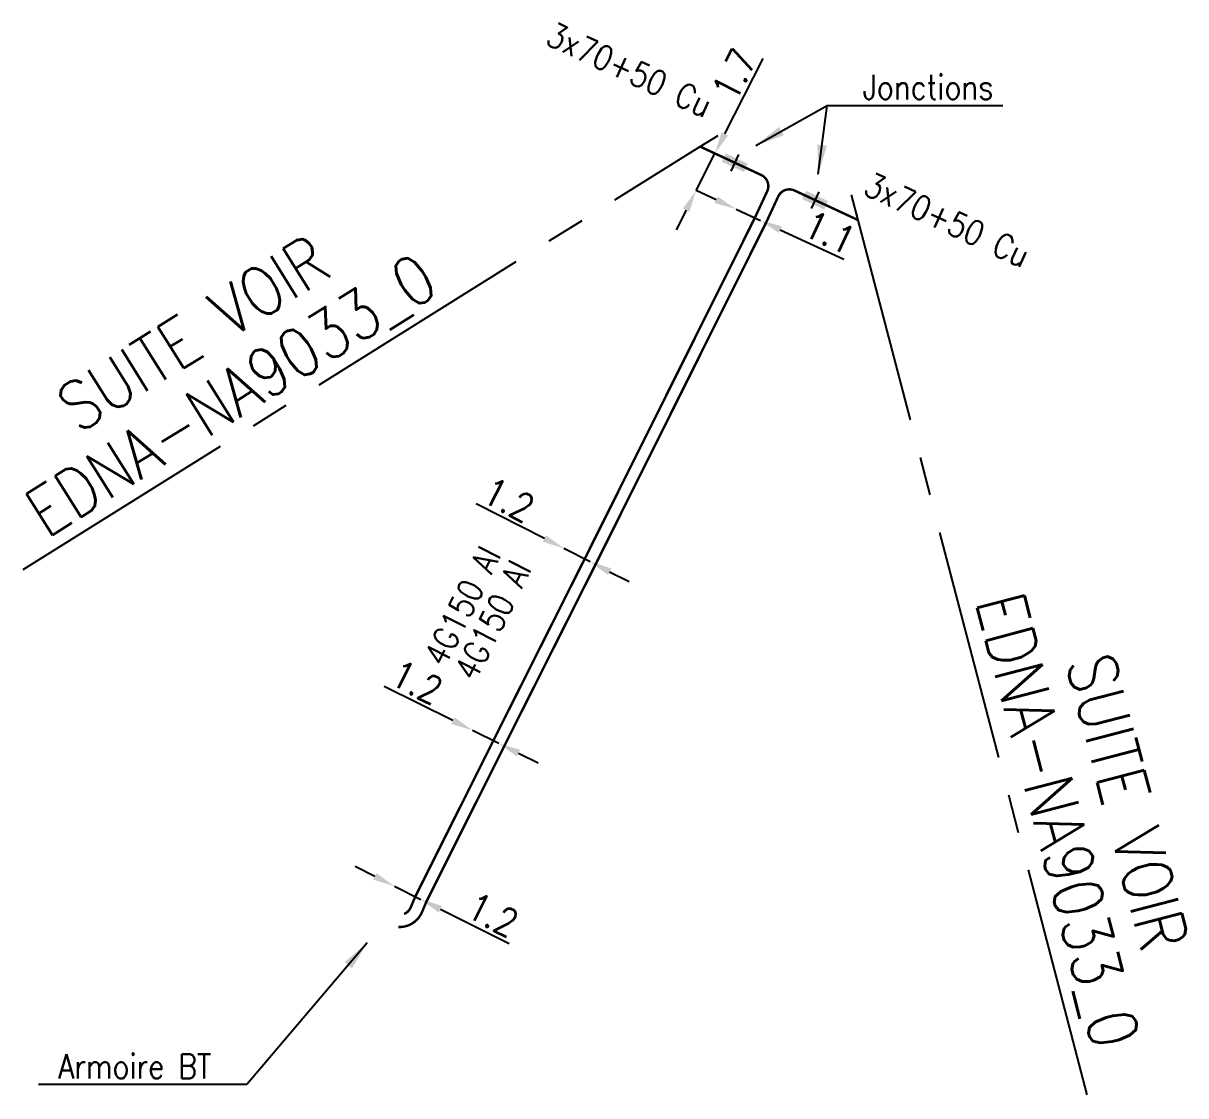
# Model space of a CAD drawing. Header units: millimetres. Extents: x 185001 to 186000, y 126997 to 128000.
# Drawn here: x 185258.83 to 185306.45, y 127187.69 to 127231.61 of the extents above; entities that cross this region are included whole.
import ezdxf
from ezdxf.enums import TextEntityAlignment as Align

# ---------------------------------------------------------------- set-up
doc = ezdxf.new("R2010")
doc.units = ezdxf.units.MM
doc.header["$PDMODE"] = 34
for name, pattern in [('B_ST_Al', [2000, 1000, 1000]), ('B_ST_Cu', [2000, 1000, 1000]), ('CENTER2', [28.575, 19.05, -3.175, 3.175, -3.175])]:
    doc.linetypes.add(name, pattern=pattern)
doc.layers.get('0').update_dxf_attribs({"linetype": 'CONTINUOUS'})
doc.layers.get('Defpoints').update_dxf_attribs({"linetype": 'CONTINUOUS'})
for name, color, linetype in [('B_110', 1, 'CONTINUOUS'), ('B_300', 7, 'CONTINUOUS'), ('B_930', 7, 'CONTINUOUS')]:
    doc.layers.add(name, color=color, linetype=linetype)
doc.styles.get("Standard").update_dxf_attribs({"font": 'romans.shx', "width": 0.85})
doc.dimstyles.get("Standard").update_dxf_attribs({"dimtxt": 1.5, "dimasz": 1.2, "dimexe": 0.625, "dimexo": 0.625, "dimgap": 0.25, "dimtad": 1, "dimdec": 1, "dimzin": 0, "dimdsep": 46, "dimtxsty": 'Standard', "dimcen": -0.5, "dimadec": 0, "dimazin": 0, "dimtfac": 1, "dimtdec": 1, "dimtmove": 0, "dimatfit": 3, "dimfxl": 0, "dimtolj": 1, "dimtzin": 0, "dimarcsym": 0})

# ---------------------------------------------------------------- blocks, each defined once
blk = doc.blocks.new('*D660')
at = {"layer": 'B_110', "color": 0, "linetype": 'Continuous', "lineweight": -2, "transparency": 16777216}
for p, q in [((185273.237, 127196.669), (185272.432, 127197.072)), ((185274.042, 127196.267), (185275.116, 127195.73)), ((185275.921, 127195.328), (185278.731, 127193.923))]:
    blk.add_line(p, q, dxfattribs=at)
at = {"layer": 'B_110', "color": 0, "linetype": 'Continuous', "transparency": 16777216}
for points in [[(185273.304, 127196.804), (185273.17, 127196.535), (185274.042, 127196.267)], [(185275.988, 127195.462), (185275.853, 127195.194), (185275.116, 127195.73)]]:
    blk.add_solid(points, dxfattribs=at)
at = {"layer": 'Defpoints', "color": 0, "linetype": 'Continuous', "transparency": 16777216}
for p in [(185274.042, 127196.267), (185274.042, 127196.267), (185275.116, 127195.73)]:
    blk.add_point(p, dxfattribs=at)
at = {"layer": 'B_110', "color": 0, "linetype": 'Continuous', "transparency": 16777216, "insert": (185278.064, 127195.095), "char_height": 1.125, "attachment_point": 5, "rotation": 333.4346}
blk.add_mtext('\\A1;1.2', dxfattribs=at)
blk = doc.blocks.new('*D661')
at = {"layer": 'B_110', "color": 0, "linetype": 'Continuous', "lineweight": -2, "transparency": 16777216}
for p, q in [((185276.431, 127203.051), (185273.617, 127204.449)), ((185278.312, 127202.117), (185277.237, 127202.651)), ((185279.118, 127201.716), (185279.924, 127201.316))]:
    blk.add_line(p, q, dxfattribs=at)
at = {"layer": 'B_110', "color": 0, "linetype": 'Continuous', "transparency": 16777216}
for points in [[(185276.498, 127203.185), (185276.364, 127202.917), (185277.237, 127202.651)], [(185279.185, 127201.85), (185279.051, 127201.582), (185278.312, 127202.117)]]:
    blk.add_solid(points, dxfattribs=at)
at = {"layer": 'Defpoints', "color": 0, "linetype": 'Continuous', "transparency": 16777216}
for p in [(185277.237, 127202.651), (185277.237, 127202.651), (185278.312, 127202.117)]:
    blk.add_point(p, dxfattribs=at)
at = {"layer": 'B_110', "color": 0, "linetype": 'Continuous', "transparency": 16777216, "insert": (185274.955, 127204.622), "char_height": 1.125, "attachment_point": 5, "rotation": 333.5793}
blk.add_mtext('\\A1;1.2', dxfattribs=at)
blk = doc.blocks.new('*D662')
at = {"layer": 'B_110', "color": 0, "linetype": 'Continuous', "lineweight": -2, "transparency": 16777216}
for p, q in [((185280.18, 127210.507), (185277.379, 127211.931)), ((185282.052, 127209.556), (185280.982, 127210.1)), ((185282.854, 127209.148), (185283.657, 127208.74))]:
    blk.add_line(p, q, dxfattribs=at)
at = {"layer": 'B_110', "color": 0, "linetype": 'Continuous', "transparency": 16777216}
for points in [[(185280.248, 127210.641), (185280.112, 127210.374), (185280.982, 127210.1)], [(185282.922, 127209.282), (185282.786, 127209.014), (185282.052, 127209.556)]]:
    blk.add_solid(points, dxfattribs=at)
at = {"layer": 'Defpoints', "color": 0, "linetype": 'Continuous', "transparency": 16777216}
for p in [(185280.982, 127210.1), (185280.982, 127210.1), (185282.052, 127209.556)]:
    blk.add_point(p, dxfattribs=at)
at = {"layer": 'B_110', "color": 0, "linetype": 'Continuous', "transparency": 16777216, "insert": (185278.718, 127212.092), "char_height": 1.125, "attachment_point": 5, "rotation": 333.0604}
blk.add_mtext('\\A1;1.2', dxfattribs=at)
blk = doc.blocks.new('*D663')
at = {"layer": 'B_110', "color": 0, "linetype": 'Continuous', "lineweight": -2, "transparency": 16777216}
for p, q in [((185287.215, 127224.376), (185286.399, 127224.756)), ((185288.031, 127223.997), (185289.028, 127223.533)), ((185289.844, 127223.153), (185292.446, 127221.943))]:
    blk.add_line(p, q, dxfattribs=at)
at = {"layer": 'B_110', "color": 0, "linetype": 'Continuous', "transparency": 16777216}
for points in [[(185287.278, 127224.512), (185287.152, 127224.24), (185288.031, 127223.997)], [(185289.908, 127223.289), (185289.781, 127223.017), (185289.028, 127223.533)]]:
    blk.add_solid(points, dxfattribs=at)
at = {"layer": 'Defpoints', "color": 0, "linetype": 'Continuous', "transparency": 16777216}
for p in [(185288.031, 127223.997), (185288.031, 127223.997), (185289.028, 127223.533)]:
    blk.add_point(p, dxfattribs=at)
at = {"layer": 'B_110', "color": 0, "linetype": 'Continuous', "transparency": 16777216, "insert": (185291.869, 127223.038), "char_height": 1.125, "attachment_point": 5, "rotation": 335.0523}
blk.add_mtext('\\A1;1.1', dxfattribs=at)
blk = doc.blocks.new('*D664')
at = {"layer": 'B_110', "color": 0, "linetype": 'Continuous', "lineweight": -2, "transparency": 16777216}
for p, q in [((185287.571, 127227.077), (185289.137, 127230.168)), ((185286.397, 127224.757), (185287.165, 127226.274)), ((185285.99, 127223.954), (185285.584, 127223.151))]:
    blk.add_line(p, q, dxfattribs=at)
at = {"layer": 'B_110', "color": 0, "linetype": 'Continuous', "transparency": 16777216}
for points in [[(185287.437, 127227.144), (185287.705, 127227.009), (185287.165, 127226.274)], [(185285.856, 127224.022), (185286.124, 127223.886), (185286.397, 127224.757)]]:
    blk.add_solid(points, dxfattribs=at)
at = {"layer": 'Defpoints', "color": 0, "linetype": 'Continuous', "transparency": 16777216}
for p in [(185287.165, 127226.274), (185286.397, 127224.757), (185286.397, 127224.757)]:
    blk.add_point(p, dxfattribs=at)
at = {"layer": 'B_110', "color": 0, "linetype": 'Continuous', "transparency": 16777216, "insert": (185287.961, 127229.507), "char_height": 1.125, "attachment_point": 5, "rotation": 63.1461}
blk.add_mtext('\\A1;1.7', dxfattribs=at)
blk = doc.blocks.new('B_300_04')
at = {"color": 0, "linetype": 'Continuous'}
blk.add_line((0, 0.375), (0, -0.375), dxfattribs=at)
blk.add_solid([(-0.5, 0.1875), (-0.5, -0.1875), (0.5, 0.1875), (0.5, -0.1875)], dxfattribs=at)
at = {"color": 0, "linetype": 'Continuous', "width": 0.75, "flags": 3}
for tag, p in [('DEF_LEG', (0, -4.25)), ('DEF_COUP', (0, -6.75)), ('DEF_TYPE', (0, -9.25))]:
    blk.add_attdef(tag, text='', height=1.2, dxfattribs=at).set_placement(p, align=Align.MIDDLE)

msp = doc.modelspace()

# ---------------------------------------------------------------- linework, layer by layer
at = {"layer": 'B_110', "linetype": 'B_ST_Cu', "flags": 128}
for points in [[(185287.979, 127225.895, 0.1, 0.1, 0), (185287.165, 127226.274, 0.1, 0.1, 0), (185286.563, 127226.554, 0, 0, 0)], [(185291.271, 127224.364, 0.1, 0.1, 0), (185293.023, 127223.549, 0, 0, 0)]]:
    msp.add_lwpolyline(points, format="xyseb", dxfattribs=at)
at = {"layer": 'B_110', "linetype": 'B_ST_Al', "flags": 128}
for points in [[(185274.431, 127195.133, 0.1, 0.1, 0.199205), (185274.705, 127195.401, 0.1, 0.1, 0), (185274.888, 127195.835, 0.1, 0.1, 0), (185278.088, 127202.229, 0.1, 0.1, 0), (185281.829, 127209.668, 0.1, 0.1, 0), (185288.803, 127223.641, 0.1, 0.1, 0), (185289.308, 127224.725, 0.1, 0.1, 0.414214), (185289.065, 127225.39, 0.1, 0.1, 0), (185287.979, 127225.895, 0.1, 0.1, 0)], [(185274.203, 127194.597, 0.1, 0.1, 0.31231), (185275.165, 127195.206, 0.1, 0.1, 0), (185275.343, 127195.625, 0.1, 0.1, 0), (185278.535, 127202.004, 0.1, 0.1, 0), (185282.276, 127209.444, 0.1, 0.1, 0), (185289.254, 127223.424, 0.1, 0.1, 0), (185289.761, 127224.515, 0.1, 0.1, -0.414214), (185290.425, 127224.757, 0.1, 0.1, 0), (185291.271, 127224.364, 0.1, 0.1, 0)]]:
    msp.add_lwpolyline(points, format="xyseb", dxfattribs=at)
at = {"layer": 'B_930', "linetype": 'CENTER2', "ltscale": 0.5, "flags": 128}
for points in [[(185258.832, 127209.238), (185286.563, 127226.554), (185287.296, 127227.011)], [(185292.752, 127224.58), (185293.023, 127223.549), (185302.415, 127187.688)]]:
    msp.add_lwpolyline(points, dxfattribs=at)

# ---------------------------------------------------------------- block references
at = {"layer": 'B_300'}
for p, rotation in [((185287.979, 127225.895), 335.0523250662656), ((185291.271, 127224.364), 335.0523250651042)]:
    msp.add_blockref('B_300_04', p, dxfattribs=dict(at, rotation=rotation))

# ---------------------------------------------------------------- texts
at = {"layer": 'B_110', "linetype": 'B_ST_Cu', "width": 0.85}
for p in [(185280.17, 127230.776), (185293.185, 127224.628)]:
    msp.add_text('3x70+50 Cu', height=1, rotation=335.0523, dxfattribs=at).set_placement(p)
at = {"layer": 'B_110', "linetype": 'B_ST_Al', "width": 0.85}
for p in [(185276.096, 127205.194), (185277.343, 127204.614)]:
    msp.add_text('4G150 Al', height=1, rotation=63.3086, dxfattribs=at).set_placement(p)
at = {"layer": 'B_110', "linetype": 'Continuous', "insert": (185266.536, 127188.893), "char_height": 1, "attachment_point": 6}
msp.add_mtext('Armoire BT', dxfattribs=at)
at = {"layer": 'B_300', "linetype": 'Continuous', "insert": (185293.219, 127228.988), "char_height": 1, "attachment_point": 4}
msp.add_mtext('Jonctions', dxfattribs=at)
at = {"layer": 'B_930', "width": 0.85}
for s, rotation, p in [('SUITE VOIR', 31.9814, (185266.337, 127218.056)), ('EDNA-NA9033_0', 31.9814, (185267.873, 127215.545)), ('EDNA-NA9033_0', 284.6774, (185300.253, 127198.71)), ('SUITE VOIR', 284.6774, (185303.097, 127199.455))]:
    msp.add_text(s, height=2, rotation=rotation, dxfattribs=at).set_placement(p, align=Align.CENTER)

# ---------------------------------------------------------------- dimensions: what is measured, and where the dimension line sits
at = {"layer": 'B_110', "linetype": 'Continuous'}
for base, p1, p2, angle, override, picture, middle in [((185286.397, 127224.757), (185287.165, 127226.274), (185286.397, 127224.757), 63.1461, {"dimscale": 0.75, "dimatfit": 0}, '*D664', (185288.63, 127229.168)), ((185288.031, 127223.997), (185289.028, 127223.533), (185288.031, 127223.997), 335.0523, {"dimscale": 0.75, "dimatfit": 0}, '*D663', (185291.553, 127222.358)), ((185280.982, 127210.1), (185282.052, 127209.556), (185280.982, 127210.1), 333.0604, {"dimscale": 0.75, "dimlfac": 1, "dimlunit": 2, "dimatfit": 0}, '*D662', (185278.378, 127211.423)), ((185277.237, 127202.651), (185278.312, 127202.117), (185277.237, 127202.651), 333.5793, {"dimscale": 0.75, "dimlfac": 1, "dimlunit": 2, "dimatfit": 0}, '*D661', (185274.621, 127203.95)), ((185274.042, 127196.267), (185275.116, 127195.73), (185274.042, 127196.267), 333.4346, {"dimscale": 0.75, "dimatfit": 0}, '*D660', (185277.728, 127194.424))]:
    dim = msp.add_linear_dim(base=base, p1=p1, p2=p2, angle=angle, dimstyle='Standard', override=override, dxfattribs=at)
    dim.commit()
    dim.dimension.update_dxf_attribs({"geometry": picture, "text_midpoint": middle, "dimtype": 160})

# ---------------------------------------------------------------- leaders
at = {"layer": 'B_110', "linetype": 'Continuous', "annotation_type": 0, "has_hookline": 1, "hookline_direction": 1, "text_width": 7.083}
msp.add_leader([(185272.927, 127193.948), (185267.986, 127188.143), (185266.786, 127188.143)], dimstyle='Standard', dxfattribs=at)
at = {"layer": 'B_300', "linetype": 'Continuous', "annotation_type": 0, "has_hookline": 1, "hookline_direction": 0, "text_width": 5.748}
msp.add_leader([(185288.842, 127226.6), (185291.769, 127228.238), (185292.969, 127228.238)], dimstyle='Standard', dxfattribs=at)
at = {"layer": 'B_300', "linetype": 'Continuous'}
msp.add_leader([(185291.402, 127225.423), (185291.769, 127228.238)], dimstyle='Standard', dxfattribs=at)

doc.saveas('drawing.dxf')
